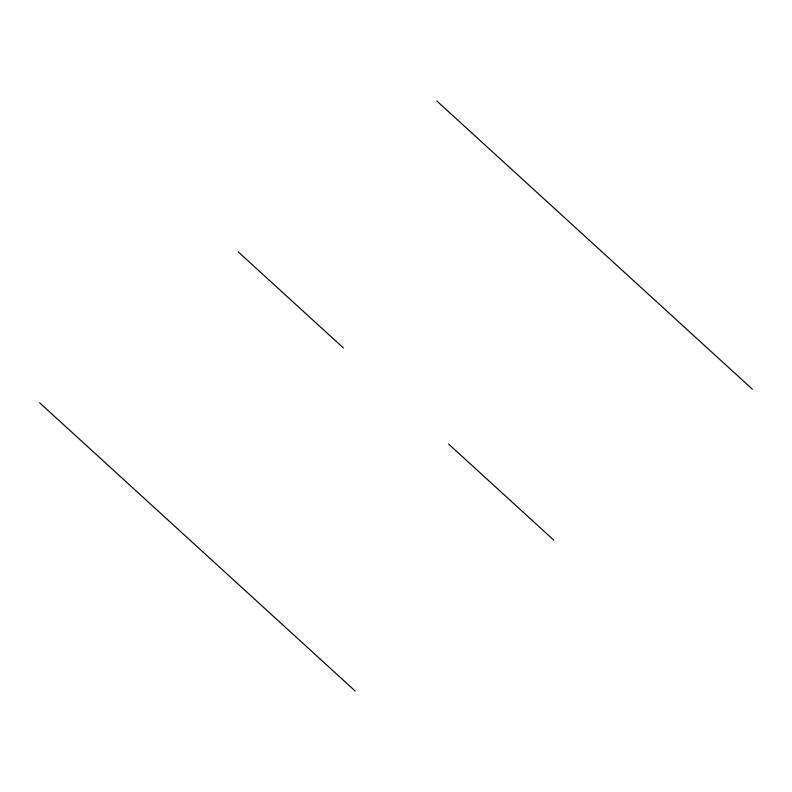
<?xml version="1.0" encoding="UTF-8"?>
<svg xmlns="http://www.w3.org/2000/svg" width="792" height="792" viewBox="0 0 792 792"><rect width="100%" height="100%" fill="white"/><g stroke="black" fill="none" stroke-linecap="round" stroke-linejoin="round"><path stroke-width="1.19" d="M436.897 101.049L752.4 389.238M238.253 251.905L343.411 347.965M448.579 444.025L553.747 540.094M39.6 402.762L355.103 690.951"/></g></svg>
